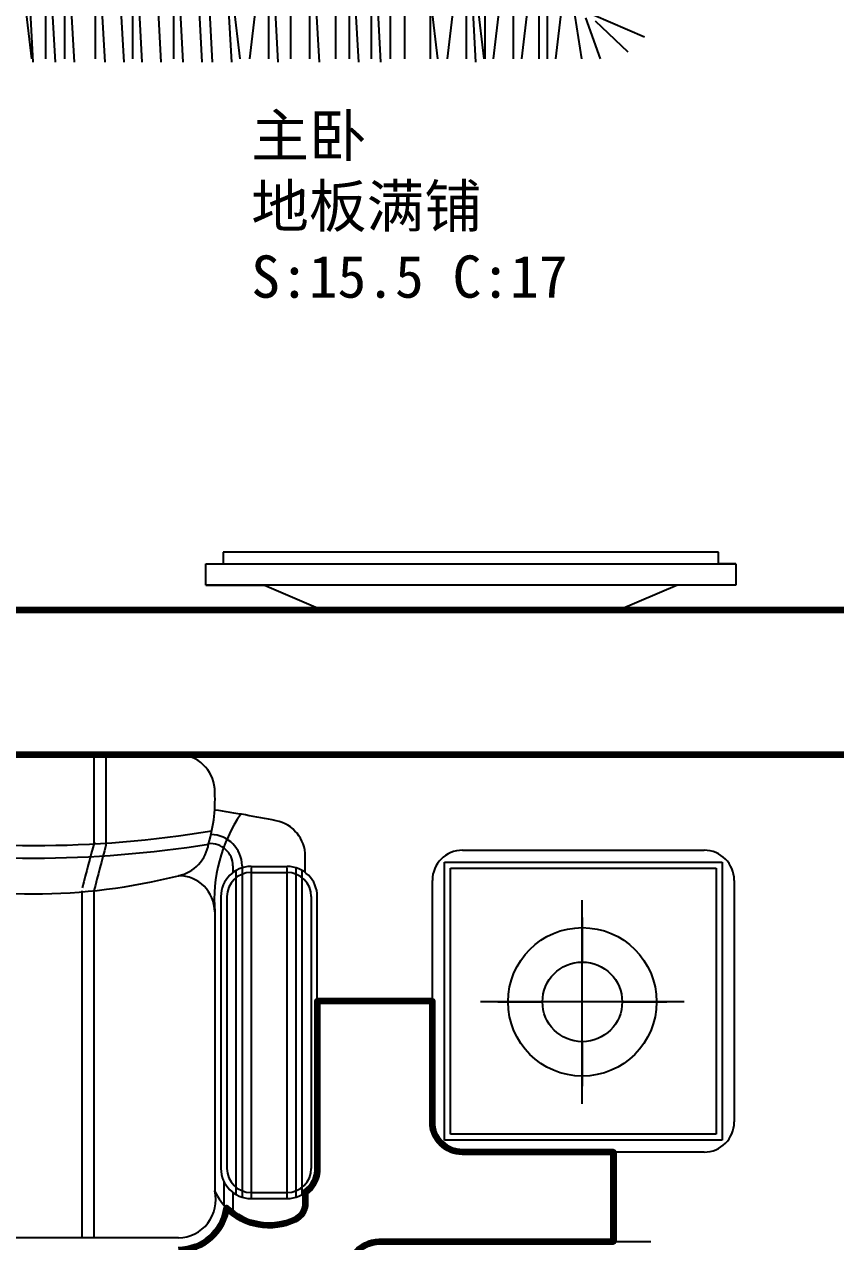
# Model space of a CAD drawing. Header units: millimetres. Extents: x 44393 to 91220, y 25301 to 41858.
# Drawn here: x 57457 to 58801, y 35272 to 37288 of the extents above; entities that cross this region are included whole.
import ezdxf

# ---------------------------------------------------------------- set-up
doc = ezdxf.new("R2010")
doc.units = ezdxf.units.MM
doc.layers.add('I-FURN-IBN', color=1, linetype='Continuous', lineweight=15)
doc.layers.add('LAYER6', color=6, linetype='Continuous')
doc.styles.get("Standard").update_dxf_attribs({"font": ''})
doc.styles.get('Standard').set_extended_font_data('SimSun')

# ---------------------------------------------------------------- blocks, each defined once
blk = doc.blocks.new('A$C17700EB5')
at = {"layer": 'LAYER6', "color": 250}
for p, q in [((781.7, 93.4), (792.2, 5.3)), ((789.5, 94.1), (794.7, 0)), ((815.7, 94.1), (815.7, 5.3)), ((826.1, 94.1), (831.4, 0)), ((847.1, 94.1), (847.1, 5.3)), ((857.6, 94.1), (862.8, 0)), ((897.8, 94.1), (897.8, 5.3)), ((908.3, 94.1), (913.5, 0)), ((939.7, 94.1), (944.9, 0)), ((959.3, 94.1), (959.3, 5.3)), ((969.8, 94.1), (975, 0)), ((1001.2, 94.1), (1006.4, 0)), ((1027.4, 94.1), (1027.4, 5.3)), ((1037.9, 94.1), (1043.1, 0)), ((1069.3, 94.1), (1074.5, 0)), ((1086.5, 94.1), (1091.7, 0)), ((1117.9, 94.1), (1123.2, 0)), ((1126.9, 93.4), (1137.4, 5.2)), ((1163.6, 94.1), (1153.1, 5.2)), ((1184.6, 94.1), (1184.6, 5.2)), ((1195, 94.1), (1200.3, 0)), ((1221.2, 94.1), (1221.2, 5.2)), ((1252.7, 94.1), (1252.7, 5.2)), ((1263.2, 94.1), (1268.4, 0)), ((1295.5, 93.4), (1295.5, 5.4)), ((1318.1, 94.1), (1318.1, 5.2)), ((1328.5, 94.1), (1333.8, 0)), ((1354.7, 94.1), (1354.7, 5.2)), ((1365.2, 94.1), (1370.4, 0)), ((1386.2, 94.1), (1386.2, 5.2)), ((1409.8, 94.1), (1409.8, 5.2)), ((1452.7, 93.4), (1452.7, 5.4)), ((1454.3, 93.4), (1464.7, 5.2)), ((1491, 94.1), (1480.5, 5.2)), ((1511.9, 94.1), (1511.9, 5.2)), ((1522.4, 94.1), (1527.6, 0)), ((1530.8, 93.4), (1541.2, 5.2)), ((1543.3, 94.1), (1543.3, 5.2)), ((1567.4, 94.1), (1556.9, 5.2)), ((1589.9, 94.1), (1589.9, 5.2)), ((1614, 94.1), (1603.5, 5.2)), ((1632.7, 93.4), (1632.7, 5.4)), ((1646.3, 94.1), (1646.3, 5.2)), ((1670.4, 94.1), (1659.9, 5.2)), ((1689.1, 93.4), (1703.2, 5.4)), ((1709.7, 73.5), (1734, 5.2)), ((1722.9, 78.2), (1807.2, 41.9)), ((1725.5, 68), (1779.8, 16.7))]:
    blk.add_line(p, q, dxfattribs=at)
blk = doc.blocks.new('eef1')
at = {"layer": 'LAYER6'}
for p, q in [((-1969.1, 11171.2), (-1969.1, 12048.8)), ((-1969.1, 12048.8), (-1969.1, 11952)), ((-1969.1, 12048.8), (-1933.6, 12048.8)), ((-1933.6, 12048.8), (-1933.6, 11171.2)), ((-1914.2, 12020.6), (-1933.6, 12020.6)), ((-1914.2, 11200.2), (-1914.2, 12020.6)), ((-1969.1, 11952), (-2010, 11855.2)), ((-2010, 11364.8), (-2010, 11855.2)), ((-1969.1, 11268), (-2010, 11364.8)), ((-1969.1, 11171.2), (-1969.1, 11268)), ((-1933.6, 11200.2), (-1914.2, 11200.2)), ((-1933.6, 11171.2), (-1933.6, 11200.2)), ((-1933.6, 11171.2), (-1969.1, 11171.2))]:
    blk.add_line(p, q, dxfattribs=at)
blk = doc.blocks.new('fdsfdh4')
at = {"color": 8}
for p, q in [((26919.4, 46246.7), (26919.4, 46097.2)), ((26939.4, 46246.7), (26939.4, 46097.2)), ((27499.9, 46068.9), (27959.9, 46068.9)), ((27499.9, 45608.9), (27499.9, 46068.9)), ((27959.9, 46068.9), (27959.9, 45608.9)), ((27149.7, 46063.1), (27149.7, 46052)), ((27154.7, 46055.3), (27154.7, 45518.7)), ((27164.7, 46063.1), (27164.7, 46059.7)), ((27164.7, 46059.7), (27164.7, 45514.3)), ((27179.7, 46059.7), (27179.7, 45512)), ((27179.7, 46052), (27239.4, 46052)), ((27239.4, 45512), (27239.4, 46059.7)), ((27254.4, 45514.3), (27254.4, 46059.7)), ((27264.4, 45518.7), (27264.4, 46055.3)), ((27509.9, 46058.9), (27949.9, 46058.9)), ((27509.9, 45618.9), (27509.9, 46058.9)), ((27949.9, 46058.9), (27949.9, 45618.9)), ((26899.4, 46021.8), (26899.4, 45446.7)), ((26919.4, 46021.8), (26919.4, 45446.7)), ((27139.7, 46012), (27139.7, 45562)), ((27279.4, 46012), (27279.4, 45562)), ((27728.3, 45669.1), (27728.3, 46006.2)), ((27119.4, 45986.7), (27119.4, 45524.5)), ((27728.3, 45903.7), (27728.3, 45977.5)), ((27728.3, 45977.5), (27728.3, 45903.7)), ((27479.9, 45838.9), (27289.4, 45838.9)), ((27896.8, 45837.7), (27559.7, 45837.7)), ((27588.5, 45837.7), (27662.3, 45837.7)), ((27794.3, 45837.7), (27868.1, 45837.7)), ((27728.3, 45697.9), (27728.3, 45771.7)), ((27728.3, 45771.7), (27728.3, 45697.9)), ((27959.9, 45608.9), (27499.9, 45608.9)), ((27949.9, 45618.9), (27509.9, 45618.9)), ((27134.7, 45540.2), (27134.7, 45501.7)), ((27149.7, 45522), (27149.7, 45487.4)), ((27179.7, 45522), (27239.4, 45522)), ((27059.4, 45446.7), (26579.4, 45446.7))]:
    blk.add_line(p, q, dxfattribs=at)
at = {"color": 4}
for p, q in [((27059.6, 46246.7), (26939.4, 46246.7)), ((27529.9, 46088.9), (27929.9, 46088.9)), ((27179.7, 46062), (27239.4, 46062)), ((27479.9, 45638.9), (27479.9, 46038.9)), ((27979.9, 46038.9), (27979.9, 45638.9)), ((27129.7, 46012), (27129.7, 45562)), ((27289.4, 45562), (27289.4, 46012)), ((27929.9, 45588.9), (27529.9, 45588.9)), ((27179.7, 45512), (27239.4, 45512)), ((27392, 45440.6), (27842, 45440.6))]:
    blk.add_line(p, q, dxfattribs=at)
for p, q in [((27269.4, 46052), (27269.4, 46078.9)), ((27269.4, 45504.1), (27269.4, 45522))]:
    blk.add_line(p, q)
at = {"color": 8, "lineweight": 90}
blk.add_line((27780, 45588.9), (27780, 45440.6), dxfattribs=at)
at = {"color": 255, "lineweight": 90}
blk.add_lwpolyline([(27352, 45420.6, -0.236068), (27392, 45440.6), (27780, 45440.6), (27780, 45588.9), (27529.9, 45588.9, -0.414214), (27479.9, 45638.9), (27479.9, 45838.9), (27289.4, 45838.9), (27289.4, 45562, -0.236068), (27269.4, 45522), (27269.4, 45504.1, -0.289569), (27252.3, 45477, -0.318301), (27138.8, 45496.8, -0.378552), (27059.4, 45426.7)], format="xyb", dxfattribs=at)
at = {"color": 8}
for radius in [123, 66]:
    blk.add_circle((27728.3, 45837.7), radius, dxfattribs=at)
at = {"color": 4}
for centre, radius, start, end in [((27059.6, 46186.7), 60, 3.8725, 90), ((26860.1, 46173.2), 259.9, 343.5734, 3.8725), ((26819.4, 44127.5), 2050, 78.698, 81.5849), ((27209.4, 46078.9), 60, 0, 78.698), ((27046.4, 46109), 63.7, 281.8067, 351.5263), ((27529.9, 46038.9), 50, 90, 180), ((27929.9, 46038.9), 50, 0, 90), ((26819.4, 46991.7), 975, 255.75, 284.25), ((27179.7, 46012), 50, 90, 180), ((27239.4, 46012), 50, 0, 90), ((27529.9, 45638.9), 50, 180, 270), ((27929.9, 45638.9), 50, 270, 0), ((27179.7, 45562), 50, 180, 270), ((27239.4, 45562), 50, 270, 0), ((27209.6, 45567), 99.6, 205.2533, 295.4079), ((27239.4, 45504.1), 30, 295.4079, 0), ((27059.4, 45506.7), 80, 270, 352.937)]:
    blk.add_arc(centre, radius, start, end, dxfattribs=at)
at = {"color": 8}
for centre, radius, start, end in [((27371.9, 46006.1), 253.2, 145.7607, 184.4146), ((26819.4, 47878.8), 1782.2, 260.4594, 279.5406), ((27112.6, 46062.7), 52.1, 0.5947, 89.0806), ((26819.4, 47908.1), 1832.2, 260.8958, 279.1042), ((32650.1, 44541.5), 5938.8, 164.76144, 165.51632), ((32650.1, 44541.5), 5918.8, 164.76144, 165.51632), ((27112.6, 46062.7), 37.1, 0.5947, 94.8429), ((27059.4, 45986.7), 60, 0, 90), ((27179.7, 46012), 40, 90, 180), ((27239.4, 46012), 40, 0, 90), ((27179.7, 45562), 40, 180, 270), ((27239.4, 45562), 40, 270, 0), ((27058.2, 45509.7), 63, 271.1313, 13.6188)]:
    blk.add_arc(centre, radius, start, end, dxfattribs=at)

msp = doc.modelspace()

# ---------------------------------------------------------------- linework, layer by layer
at = {"color": 255, "lineweight": 90}
for p, q in [((60057, 36318), (54917, 36318)), ((59187, 36078), (54677, 36078))]:
    msp.add_line(p, q, dxfattribs=at)

# ---------------------------------------------------------------- block references
at = {"lineweight": 90, "rotation": 89.99999999999999}
msp.add_blockref('eef1', (69807, 38328), dxfattribs=at)
at = {"color": 255, "lineweight": 90}
msp.add_blockref('fdsfdh4', (30653.2, -10168.7), dxfattribs=at)
at = {"layer": 'I-FURN-IBN', "color": 4}
msp.add_blockref('A$C17700EB5', (56677, 37225.5), dxfattribs=at)

# ---------------------------------------------------------------- texts
at = {"lineweight": 90, "insert": (57833.2, 37138.6), "char_height": 70, "attachment_point": 1}
msp.add_mtext_dynamic_manual_height_columns('{\\C2;主卧\\P地板满铺\\fKaiTi_GB2312|b0|i0|c134|p49; \\PS:15.5 C:17}', width=2129.184, gutter_width=436.7, heights=[653.8], dxfattribs=at)

doc.saveas('drawing.dxf')
